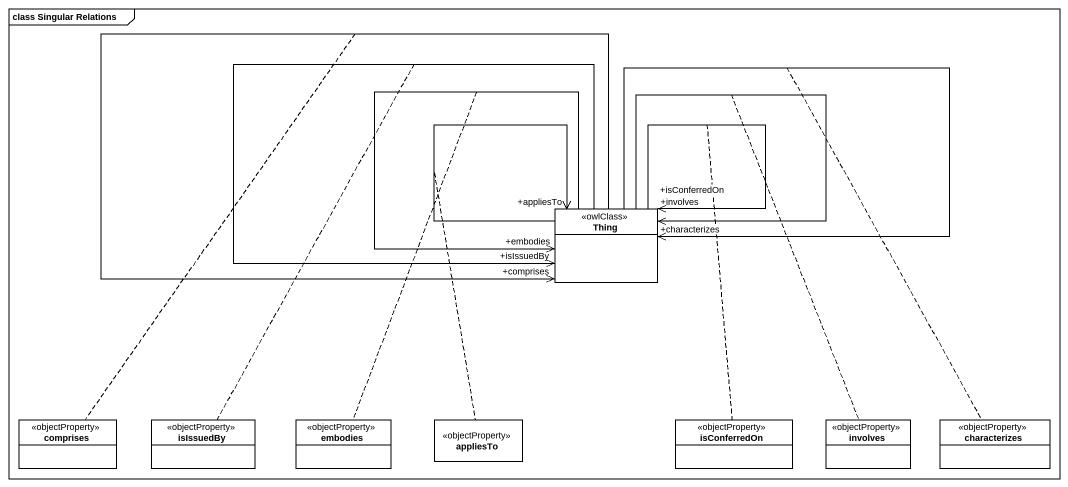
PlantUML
@startuml
mainframe class Singular Relations
hide circle
hide empty members
class Thing <<owlClass>>
class comprises <<objectProperty>>
class isIssuedBy <<objectProperty>>
class embodies <<objectProperty>>
class appliesTo <<objectProperty>>
class isConferredOn <<objectProperty>>
class involves <<objectProperty>>
class characterizes <<objectProperty>>
Thing --> "+comprises" Thing
(Thing, Thing) .. comprises
Thing --> "+isIssuedBy" Thing
(Thing, Thing) .. isIssuedBy
Thing --> "+embodies" Thing
(Thing, Thing) .. embodies
Thing --> "+characterizes" Thing
(Thing, Thing) .. characterizes
Thing --> "+involves" Thing
(Thing, Thing) .. involves
Thing --> "+isConferredOn" Thing
(Thing, Thing) .. isConferredOn
Thing --> "+appliesTo" Thing
(Thing, Thing) .. appliesTo
@enduml
